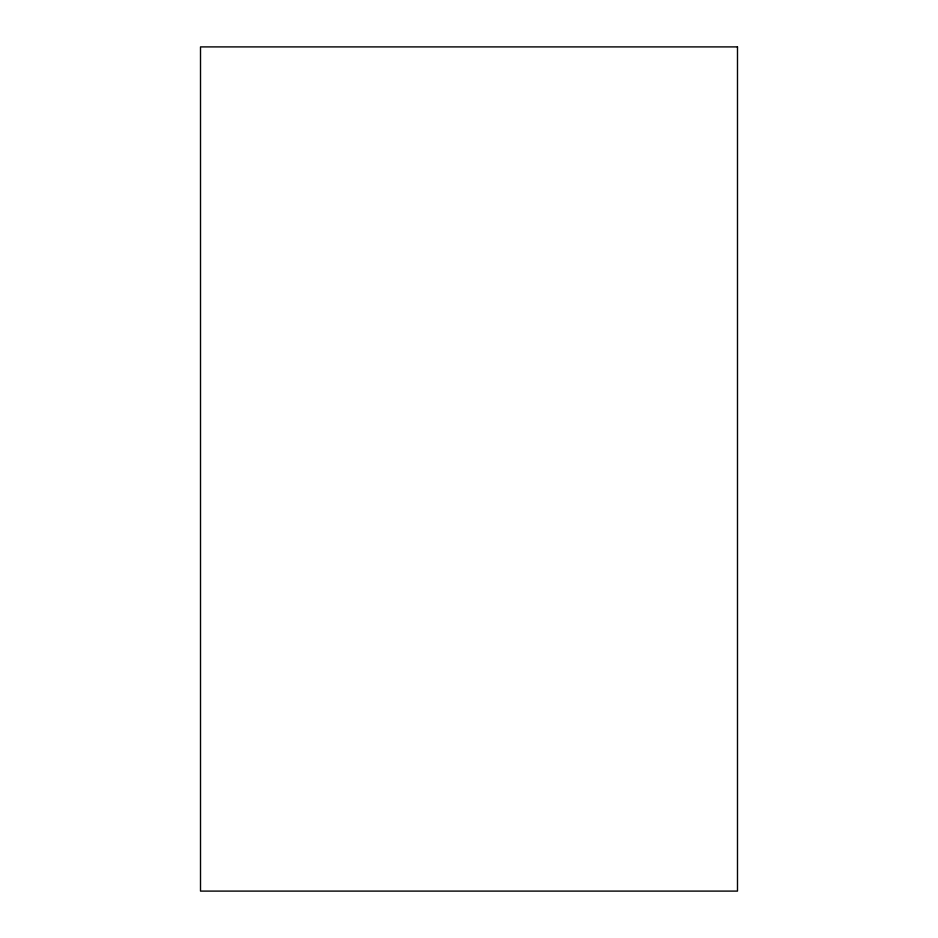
<?xml version="1.0" encoding="UTF-8"?>
<svg xmlns="http://www.w3.org/2000/svg" width="938" height="938" viewBox="0 0 938 938"><rect width="100%" height="100%" fill="white"/><g stroke="black" fill="none" stroke-linecap="round" stroke-linejoin="round"><path stroke-width="1.41" d="M737.491 46.9L200.509 46.9L200.509 891.1L737.491 891.1L737.491 46.9"/></g></svg>
